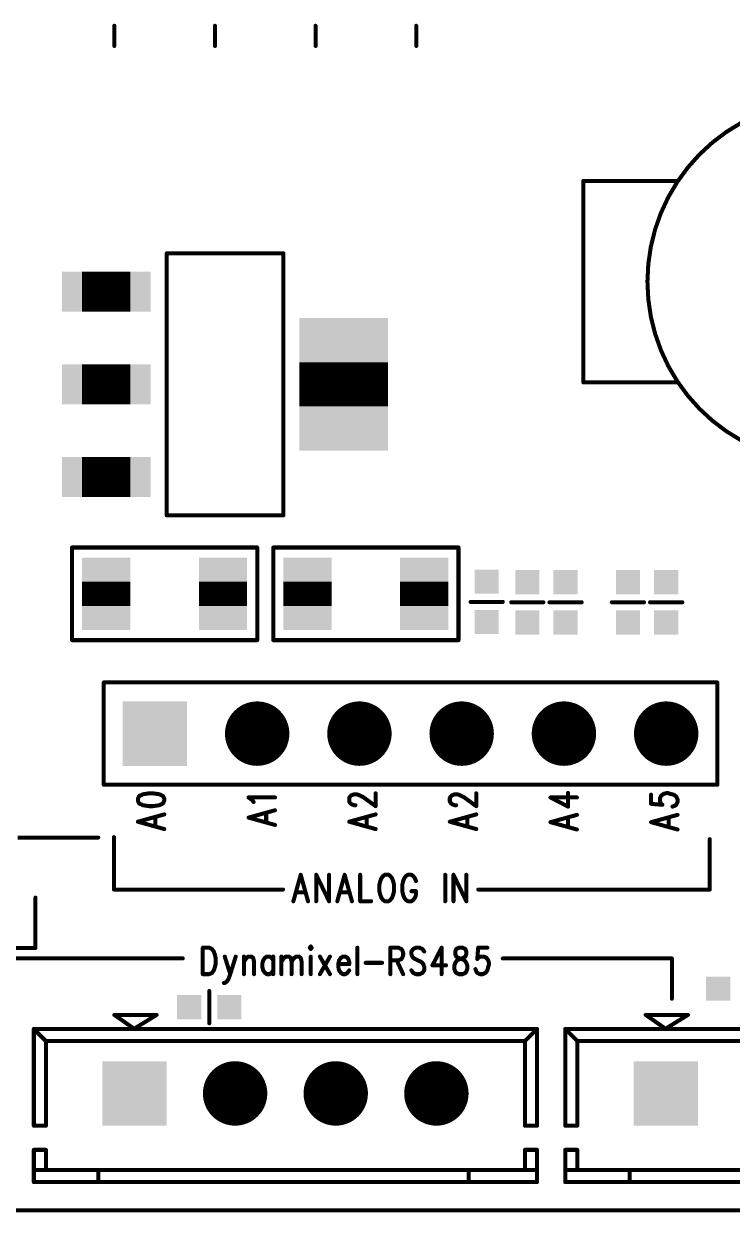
# Model space of a CAD drawing. Extents: x 97 to 206, y 100 to 175.
# Drawn here: x 170.4 to 188, y 99.95 to 129.45 of the extents above; entities that cross this region are included whole.
import ezdxf

# ---------------------------------------------------------------- set-up
doc = ezdxf.new("R2010")
doc.units = 0
doc.layers.get('0').update_dxf_attribs({"linetype": 'CONTINUOUS'})
doc.layers.add('MASK-TOP_PHO', color=10, linetype='CONTINUOUS')
doc.layers.add('SILK-TOP_PHO', color=9, linetype='CONTINUOUS')

# ---------------------------------------------------------------- blocks, each defined once
blk = doc.blocks.new('ROUND_1')
at = {"const_width": 0.050038}
blk.add_lwpolyline([(-0.025018, 0, 1), (0.025018, 0, 1)], format="xyb", close=True, dxfattribs=at)
blk = doc.blocks.new('SQUARE_170')
blk.add_solid([(0.799972, 0.799972), (0.799972, -0.799972), (-0.799972, 0.799972), (-0.799972, -0.799972)])
blk = doc.blocks.new('ROUND_171')
at = {"const_width": 0.799972}
blk.add_lwpolyline([(-0.399986, 0, 1), (0.399986, 0, 1)], format="xyb", close=True, dxfattribs=at)
blk = doc.blocks.new('SQUARE_191')
blk.add_solid([(0.299974, 0.299974), (0.299974, -0.299974), (-0.299974, 0.299974), (-0.299974, -0.299974)])
blk = doc.blocks.new('SQUARE_33')
blk.add_solid([(0.499998, 0.499998), (0.499998, -0.499998), (-0.499998, 0.499998), (-0.499998, -0.499998)])
blk = doc.blocks.new('SQUARE_48')
blk.add_solid([(0.599948, 0.599948), (0.599948, -0.599948), (-0.599948, 0.599948), (-0.599948, -0.599948)])
blk = doc.blocks.new('SQUARE_198')
blk.add_solid([(1.099946, 1.099946), (1.099946, -1.099946), (-1.099946, 1.099946), (-1.099946, -1.099946)])

msp = doc.modelspace()

# ---------------------------------------------------------------- linework, layer by layer
at = {"layer": 'MASK-TOP_PHO'}
for points, const_width in [([(173.049946, 122.80011), (171.85005, 122.80011)], 0.999996), ([(178.34991, 119.949976), (178.34991, 121.05005)], 2.199892), ([(173.049946, 120.499886), (171.85005, 120.499886)], 0.999996), ([(173.049946, 118.199916), (171.85005, 118.199916)], 0.999996), ([(172.449998, 115.000024), (172.449998, 115.599972)], 1.199896), ([(175.349916, 115.000024), (175.349916, 115.599972)], 1.199896), ([(177.449988, 115.599972), (177.449988, 115.000024)], 1.199896), ([(180.349906, 115.599972), (180.349906, 115.000024)], 1.199896), ([(203.000102, 100.000054), (102.00005, 100.000054)], 0.100076)]:
    msp.add_lwpolyline(points, dxfattribs=dict(at, const_width=const_width))
at = {"layer": 'SILK-TOP_PHO', "const_width": 0.100076}
for points in [[(172.649896, 128.89992), (172.649896, 129.400046)], [(175.150018, 128.89992), (175.150018, 129.400046)], [(177.649886, 128.89992), (177.649886, 129.400046)], [(180.150008, 128.89992), (180.150008, 129.400046)], [(184.300114, 120.549924), (184.300114, 125.549914)], [(184.300114, 125.549914), (186.650122, 125.549914)], [(176.85004, 123.75007), (173.950122, 123.75007)], [(173.950122, 123.75007), (173.950122, 117.249956)], [(176.85004, 117.249956), (176.85004, 123.75007)], [(186.650122, 120.549924), (184.300114, 120.549924)], [(173.950122, 117.249956), (176.85004, 117.249956)], [(176.200054, 116.45011), (171.600114, 116.45011)], [(171.600114, 116.45011), (171.600114, 114.149886)], [(176.200054, 114.149886), (176.200054, 116.45011)], [(178.900074, 116.45011), (176.600104, 116.45011)], [(176.600104, 116.45011), (176.600104, 114.149886)], [(181.200044, 116.45011), (178.900074, 116.45011)], [(181.200044, 114.149886), (181.200044, 116.45011)], [(182.300118, 115.1001), (181.500018, 115.1001)], [(182.508906, 115.08994), (183.308752, 115.08994)], [(183.458866, 115.08994), (184.258712, 115.08994)], [(185.008774, 115.08994), (185.808874, 115.08994)], [(185.958734, 115.08994), (186.758834, 115.08994)], [(171.600114, 114.149886), (173.900084, 114.149886)], [(173.900084, 114.149886), (176.200054, 114.149886)], [(176.600104, 114.149886), (181.200044, 114.149886)], [(172.388784, 113.09985), (176.198784, 113.09985)], [(172.388784, 110.55985), (172.388784, 113.09985)], [(176.198784, 113.09985), (187.628784, 113.09985)], [(187.628784, 113.09985), (187.628784, 110.55985)], [(187.628784, 110.55985), (172.388784, 110.55985)], [(173.359318, 110.3249), (173.265592, 110.279434)], [(173.515528, 110.34776), (173.359318, 110.3249)], [(173.609254, 110.34776), (173.515528, 110.34776)], [(173.765718, 110.3249), (173.609254, 110.34776)], [(173.859444, 110.279434), (173.765718, 110.3249)], [(178.515518, 110.279434), (178.54676, 110.302294)], [(178.54676, 110.302294), (178.609498, 110.3249)], [(178.609498, 110.3249), (178.671982, 110.3249)], [(178.671982, 110.3249), (178.734466, 110.302294)], [(178.734466, 110.302294), (178.828192, 110.256828)], [(179.140612, 110.029498), (179.140612, 110.34776)], [(181.01564, 110.279434), (181.046882, 110.302294)], [(181.046882, 110.302294), (181.109366, 110.3249)], [(181.109366, 110.3249), (181.17185, 110.3249)], [(181.17185, 110.3249), (181.234334, 110.302294)], [(181.234334, 110.302294), (181.32806, 110.256828)], [(181.640734, 110.029498), (181.640734, 110.34776)], [(183.921908, 110.018068), (183.921908, 110.35919)], [(185.984388, 110.313724), (185.984388, 110.086394)], [(186.203082, 110.222792), (186.234324, 110.290864)], [(186.234324, 110.290864), (186.296808, 110.33633)], [(186.296808, 110.33633), (186.390534, 110.35919)], [(186.390534, 110.35919), (186.453018, 110.33633)], [(186.453018, 110.33633), (186.546998, 110.313724)], [(186.546998, 110.313724), (186.609482, 110.268258)], [(173.265592, 110.279434), (173.23435, 110.211362)], [(173.23435, 110.211362), (173.23435, 110.165896)], [(173.23435, 110.165896), (173.265592, 110.097824)], [(173.265592, 110.097824), (173.359318, 110.052358)], [(173.359318, 110.052358), (173.515528, 110.029498)], [(173.515528, 110.029498), (173.609254, 110.029498)], [(173.609254, 110.029498), (173.765718, 110.052358)], [(173.765718, 110.052358), (173.859444, 110.097824)], [(173.890686, 110.211362), (173.859444, 110.279434)], [(173.859444, 110.097824), (173.890686, 110.165896)], [(173.890686, 110.165896), (173.890686, 110.211362)], [(176.078134, 110.177326), (175.984408, 110.245398)], [(175.984408, 110.245398), (176.640744, 110.245398)], [(176.109376, 110.13186), (176.078134, 110.177326)], [(178.484276, 110.233968), (178.515518, 110.279434)], [(178.484276, 110.14329), (178.484276, 110.233968)], [(178.515518, 110.097824), (178.484276, 110.14329)], [(178.54676, 110.074964), (178.515518, 110.097824)], [(178.609498, 110.052358), (178.54676, 110.074964)], [(178.64074, 110.052358), (178.609498, 110.052358)], [(178.828192, 110.256828), (179.140612, 110.029498)], [(180.984398, 110.233968), (181.01564, 110.279434)], [(180.984398, 110.14329), (180.984398, 110.233968)], [(181.01564, 110.097824), (180.984398, 110.14329)], [(181.046882, 110.074964), (181.01564, 110.097824)], [(181.109366, 110.052358), (181.046882, 110.074964)], [(181.140608, 110.052358), (181.109366, 110.052358)], [(181.32806, 110.256828), (181.640734, 110.029498)], [(183.484266, 110.245398), (183.921908, 110.018068)], [(183.484266, 110.245398), (184.140602, 110.245398)], [(185.984388, 110.086394), (186.265566, 110.063534)], [(186.203082, 110.154466), (186.203082, 110.222792)], [(186.234324, 110.086394), (186.203082, 110.154466)], [(186.265566, 110.063534), (186.234324, 110.086394)], [(186.57824, 110.040928), (186.515502, 110.018068)], [(186.609482, 110.063534), (186.57824, 110.040928)], [(186.609482, 110.268258), (186.640724, 110.199932)], [(186.640724, 110.13186), (186.609482, 110.063534)], [(186.640724, 110.199932), (186.640724, 110.13186)], [(173.23435, 109.643164), (173.890686, 109.825028)], [(173.671992, 109.529626), (173.671992, 109.756702)], [(175.984408, 109.745526), (176.640744, 109.92739)], [(175.984408, 109.745526), (176.640744, 109.563662)], [(176.421796, 109.631734), (176.421796, 109.859064)], [(178.484276, 109.643164), (179.140612, 109.825028)], [(178.921918, 109.529626), (178.921918, 109.756702)], [(180.984398, 109.643164), (181.640734, 109.825028)], [(181.421786, 109.529626), (181.421786, 109.756702)], [(183.484266, 109.631734), (184.140602, 109.813598)], [(183.921908, 109.518196), (183.921908, 109.745526)], [(185.984388, 109.631734), (186.640724, 109.813598)], [(186.421776, 109.518196), (186.421776, 109.745526)], [(173.23435, 109.643164), (173.890686, 109.4613)], [(178.484276, 109.643164), (179.140612, 109.4613)], [(180.984398, 109.643164), (181.640734, 109.4613)], [(183.484266, 109.631734), (184.140602, 109.450124)], [(185.984388, 109.631734), (186.640724, 109.450124)], [(170.250104, 109.249972), (172.2501, 109.249972)], [(172.64126, 107.96016), (172.64126, 109.260132)], [(187.441078, 109.210094), (187.441078, 107.96016)], [(177.279808, 108.325666), (177.097944, 107.669584)], [(177.279808, 108.325666), (177.461672, 107.669584)], [(177.666142, 108.325666), (177.666142, 107.669584)], [(177.666142, 108.325666), (177.984404, 107.669584)], [(177.984404, 108.325666), (177.984404, 107.669584)], [(178.370738, 108.325666), (178.188874, 107.669584)], [(178.370738, 108.325666), (178.552602, 107.669584)], [(178.757072, 108.325666), (178.757072, 107.669584)], [(179.279804, 108.23194), (179.257198, 108.169456)], [(179.32527, 108.294424), (179.279804, 108.23194)], [(179.370736, 108.325666), (179.32527, 108.294424)], [(179.461668, 108.325666), (179.370736, 108.325666)], [(179.507134, 108.294424), (179.461668, 108.325666)], [(179.5526, 108.23194), (179.507134, 108.294424)], [(179.575206, 108.169456), (179.5526, 108.23194)], [(179.848002, 108.23194), (179.825396, 108.169456)], [(179.893468, 108.294424), (179.848002, 108.23194)], [(179.938934, 108.325666), (179.893468, 108.294424)], [(180.029866, 108.325666), (179.938934, 108.325666)], [(180.075332, 108.294424), (180.029866, 108.325666)], [(180.120798, 108.23194), (180.075332, 108.294424)], [(180.143404, 108.169456), (180.120798, 108.23194)], [(180.87086, 108.325666), (180.87086, 107.669584)], [(181.07533, 108.325666), (181.07533, 107.669584)], [(181.07533, 108.325666), (181.393592, 107.669584)], [(181.393592, 108.325666), (181.393592, 107.669584)], [(176.84115, 107.96016), (172.64126, 107.96016)], [(179.257198, 108.169456), (179.234338, 108.07573)], [(179.234338, 108.07573), (179.234338, 107.91952)], [(179.598066, 108.07573), (179.575206, 108.169456)], [(179.598066, 107.91952), (179.598066, 108.07573)], [(179.825396, 108.169456), (179.802536, 108.07573)], [(179.802536, 108.07573), (179.802536, 107.91952)], [(187.441078, 107.96016), (181.69128, 107.96016)], [(170.691302, 107.760008), (170.691302, 106.510074)], [(177.16627, 107.888278), (177.393346, 107.888278)], [(178.2572, 107.888278), (178.484276, 107.888278)], [(178.757072, 107.669584), (179.029868, 107.669584)], [(179.234338, 107.91952), (179.257198, 107.825794)], [(179.257198, 107.825794), (179.279804, 107.76331)], [(179.279804, 107.76331), (179.32527, 107.700826)], [(179.32527, 107.700826), (179.370736, 107.669584)], [(179.370736, 107.669584), (179.461668, 107.669584)], [(179.461668, 107.669584), (179.507134, 107.700826)], [(179.507134, 107.700826), (179.5526, 107.76331)], [(179.5526, 107.76331), (179.575206, 107.825794)], [(179.575206, 107.825794), (179.598066, 107.91952)], [(179.802536, 107.91952), (179.825396, 107.825794)], [(179.825396, 107.825794), (179.848002, 107.76331)], [(179.848002, 107.76331), (179.893468, 107.700826)], [(179.893468, 107.700826), (179.938934, 107.669584)], [(179.938934, 107.669584), (180.029866, 107.669584)], [(180.029866, 107.91952), (180.143404, 107.91952)], [(180.029866, 107.669584), (180.075332, 107.700826)], [(180.075332, 107.700826), (180.120798, 107.76331)], [(180.120798, 107.76331), (180.143404, 107.825794)], [(180.143404, 107.825794), (180.143404, 107.91952)], [(170.691302, 106.510074), (163.250118, 106.510074)], [(174.847758, 106.515662), (174.847758, 105.859326)], [(174.847758, 106.515662), (175.006762, 106.515662)], [(175.006762, 106.515662), (175.075088, 106.48442)], [(175.075088, 106.48442), (175.120554, 106.421936)], [(177.52949, 106.546904), (177.506884, 106.515662)], [(177.506884, 106.515662), (177.52949, 106.48442)], [(177.55235, 106.515662), (177.52949, 106.546904)], [(177.52949, 106.48442), (177.55235, 106.515662)], [(178.688746, 106.515662), (178.688746, 105.859326)], [(179.50688, 106.515662), (179.50688, 105.859326)], [(179.50688, 106.515662), (179.71135, 106.515662)], [(179.71135, 106.515662), (179.779422, 106.48442)], [(179.779422, 106.48442), (179.802282, 106.453178)], [(179.802282, 106.453178), (179.824888, 106.390694)], [(180.075078, 106.48442), (180.029612, 106.421936)], [(180.14315, 106.515662), (180.075078, 106.48442)], [(180.234082, 106.515662), (180.14315, 106.515662)], [(180.302154, 106.48442), (180.234082, 106.515662)], [(180.34762, 106.421936), (180.302154, 106.48442)], [(180.77942, 106.515662), (180.552344, 106.07802)], [(180.77942, 106.515662), (180.77942, 105.859326)], [(181.143148, 106.48442), (181.120542, 106.421936)], [(181.211474, 106.515662), (181.143148, 106.48442)], [(181.302152, 106.515662), (181.211474, 106.515662)], [(181.370478, 106.48442), (181.302152, 106.515662)], [(181.393084, 106.421936), (181.370478, 106.48442)], [(181.68874, 106.515662), (181.66588, 106.234484)], [(181.915816, 106.515662), (181.68874, 106.515662)], [(163.999926, 106.249978), (174.349918, 106.249978)], [(175.120554, 106.421936), (175.14316, 106.359452)], [(175.14316, 106.359452), (175.16602, 106.265726)], [(175.16602, 106.265726), (175.16602, 106.109262)], [(175.393096, 106.296968), (175.529494, 105.859326)], [(175.665892, 106.296968), (175.529494, 105.859326)], [(175.870362, 106.296968), (175.870362, 105.859326)], [(175.870362, 106.172), (175.938688, 106.265726)], [(175.938688, 106.265726), (175.984154, 106.296968)], [(175.984154, 106.296968), (176.052226, 106.296968)], [(176.052226, 106.296968), (176.097692, 106.265726)], [(176.097692, 106.265726), (176.120552, 106.172)], [(176.120552, 106.172), (176.120552, 105.859326)], [(176.347628, 106.203242), (176.325022, 106.109262)], [(176.393094, 106.265726), (176.347628, 106.203242)], [(176.43856, 106.296968), (176.393094, 106.265726)], [(176.506886, 106.296968), (176.43856, 106.296968)], [(176.552352, 106.265726), (176.506886, 106.296968)], [(176.597818, 106.203242), (176.552352, 106.265726)], [(176.597818, 106.296968), (176.597818, 105.859326)], [(176.802288, 106.296968), (176.802288, 105.859326)], [(176.802288, 106.172), (176.87036, 106.265726)], [(176.87036, 106.265726), (176.915826, 106.296968)], [(176.915826, 106.296968), (176.984152, 106.296968)], [(176.984152, 106.296968), (177.029618, 106.265726)], [(177.029618, 106.265726), (177.052224, 106.172)], [(177.052224, 106.172), (177.12055, 106.265726)], [(177.052224, 106.172), (177.052224, 105.859326)], [(177.12055, 106.265726), (177.166016, 106.296968)], [(177.166016, 106.296968), (177.234088, 106.296968)], [(177.234088, 106.296968), (177.279554, 106.265726)], [(177.279554, 106.265726), (177.30216, 106.172)], [(177.30216, 106.172), (177.30216, 105.859326)], [(177.52949, 106.296968), (177.52949, 105.859326)], [(177.75682, 106.296968), (178.006756, 105.859326)], [(178.006756, 106.296968), (177.75682, 105.859326)], [(178.234086, 106.203242), (178.21148, 106.109262)], [(178.279552, 106.265726), (178.234086, 106.203242)], [(178.325018, 106.296968), (178.279552, 106.265726)], [(178.39309, 106.296968), (178.325018, 106.296968)], [(178.438556, 106.265726), (178.39309, 106.296968)], [(178.461416, 106.234484), (178.438556, 106.265726)], [(178.484022, 106.172), (178.461416, 106.234484)], [(178.484022, 106.109262), (178.484022, 106.172)], [(179.71135, 106.203242), (179.50688, 106.203242)], [(179.665884, 106.203242), (179.824888, 105.859326)], [(179.779422, 106.234484), (179.71135, 106.203242)], [(179.802282, 106.265726), (179.779422, 106.234484)], [(179.824888, 106.32821), (179.802282, 106.265726)], [(179.824888, 106.390694), (179.824888, 106.32821)], [(180.029612, 106.421936), (180.029612, 106.359452)], [(180.029612, 106.359452), (180.052218, 106.296968)], [(180.052218, 106.296968), (180.075078, 106.265726)], [(180.075078, 106.265726), (180.120544, 106.234484)], [(180.120544, 106.234484), (180.256942, 106.172)], [(180.256942, 106.172), (180.302154, 106.140504)], [(181.120542, 106.421936), (181.120542, 106.359452)], [(181.120542, 106.359452), (181.143148, 106.296968)], [(181.120542, 106.140504), (181.166008, 106.203242)], [(181.143148, 106.296968), (181.188614, 106.265726)], [(181.166008, 106.203242), (181.23408, 106.234484)], [(181.188614, 106.265726), (181.279546, 106.234484)], [(181.23408, 106.234484), (181.325012, 106.265726)], [(181.279546, 106.234484), (181.347618, 106.203242)], [(181.325012, 106.265726), (181.370478, 106.296968)], [(181.347618, 106.203242), (181.393084, 106.140504)], [(181.370478, 106.296968), (181.393084, 106.359452)], [(181.393084, 106.359452), (181.393084, 106.421936)], [(181.66588, 106.234484), (181.68874, 106.265726)], [(181.68874, 106.265726), (181.756812, 106.296968)], [(181.756812, 106.296968), (181.824884, 106.296968)], [(181.824884, 106.296968), (181.89321, 106.265726)], [(181.89321, 106.265726), (181.938676, 106.203242)], [(181.938676, 106.203242), (181.961282, 106.109262)], [(182.300118, 106.249978), (186.500008, 106.249978)], [(186.500008, 106.249978), (186.500008, 105.24998)], [(175.006762, 105.859326), (174.847758, 105.859326)], [(175.075088, 105.890568), (175.006762, 105.859326)], [(175.120554, 105.953052), (175.075088, 105.890568)], [(175.14316, 106.015536), (175.120554, 105.953052)], [(175.16602, 106.109262), (175.14316, 106.015536)], [(175.529494, 105.859326), (175.484028, 105.734358)], [(176.325022, 106.109262), (176.325022, 106.046778)], [(176.325022, 106.046778), (176.347628, 105.953052)], [(176.347628, 105.953052), (176.393094, 105.890568)], [(176.393094, 105.890568), (176.43856, 105.859326)], [(176.43856, 105.859326), (176.506886, 105.859326)], [(176.506886, 105.859326), (176.552352, 105.890568)], [(176.552352, 105.890568), (176.597818, 105.953052)], [(178.21148, 106.109262), (178.484022, 106.109262)], [(178.21148, 106.109262), (178.21148, 106.046778)], [(178.21148, 106.046778), (178.234086, 105.953052)], [(178.234086, 105.953052), (178.279552, 105.890568)], [(178.279552, 105.890568), (178.325018, 105.859326)], [(178.325018, 105.859326), (178.39309, 105.859326)], [(178.39309, 105.859326), (178.438556, 105.890568)], [(178.438556, 105.890568), (178.484022, 105.953052)], [(178.893216, 106.140504), (179.302156, 106.140504)], [(180.075078, 105.890568), (180.029612, 105.953052)], [(180.14315, 105.859326), (180.075078, 105.890568)], [(180.234082, 105.859326), (180.14315, 105.859326)], [(180.302154, 105.890568), (180.234082, 105.859326)], [(180.302154, 106.140504), (180.325014, 106.109262)], [(180.34762, 105.953052), (180.302154, 105.890568)], [(180.325014, 106.109262), (180.34762, 106.046778)], [(180.34762, 106.046778), (180.34762, 105.953052)], [(180.552344, 106.07802), (180.893212, 106.07802)], [(181.097682, 106.07802), (181.120542, 106.140504)], [(181.097682, 105.984294), (181.097682, 106.07802)], [(181.120542, 105.92181), (181.097682, 105.984294)], [(181.143148, 105.890568), (181.120542, 105.92181)], [(181.211474, 105.859326), (181.143148, 105.890568)], [(181.302152, 105.859326), (181.211474, 105.859326)], [(181.370478, 105.890568), (181.302152, 105.859326)], [(181.393084, 105.92181), (181.370478, 105.890568)], [(181.393084, 106.140504), (181.415944, 106.07802)], [(181.415944, 105.984294), (181.393084, 105.92181)], [(181.415944, 106.07802), (181.415944, 105.984294)], [(181.643274, 105.92181), (181.620414, 105.984294)], [(181.66588, 105.890568), (181.643274, 105.92181)], [(181.734206, 105.859326), (181.66588, 105.890568)], [(181.802278, 105.859326), (181.734206, 105.859326)], [(181.87035, 105.890568), (181.802278, 105.859326)], [(181.915816, 105.953052), (181.87035, 105.890568)], [(181.938676, 106.046778), (181.915816, 105.953052)], [(181.961282, 106.109262), (181.938676, 106.046778)], [(175.393096, 105.640632), (175.37049, 105.640632)], [(175.438562, 105.671874), (175.393096, 105.640632)], [(175.484028, 105.734358), (175.438562, 105.671874)], [(175.008794, 104.639872), (175.008794, 105.439972)], [(173.150022, 104.498648), (172.65015, 104.84866)], [(172.65015, 104.84866), (173.700186, 104.84866)], [(173.700186, 104.84866), (173.175168, 104.52354)], [(186.350148, 104.498648), (185.850022, 104.84866)], [(185.850022, 104.84866), (186.900058, 104.84866)], [(186.900058, 104.84866), (186.37504, 104.52354)], [(183.150002, 104.498648), (170.650154, 104.498648)], [(170.650154, 104.498648), (170.650154, 102.098602)], [(170.950128, 104.198674), (170.650154, 104.498648)], [(183.150002, 104.498648), (182.850028, 104.198674)], [(183.150002, 102.098602), (183.150002, 104.498648)], [(196.350128, 104.498648), (183.850026, 104.498648)], [(183.850026, 104.498648), (183.850026, 102.098602)], [(184.15, 104.198674), (183.850026, 104.498648)], [(170.950128, 102.098602), (170.950128, 104.198674)], [(182.850028, 104.198674), (170.950128, 104.198674)], [(182.850028, 104.198674), (182.850028, 102.098602)], [(184.15, 102.098602), (184.15, 104.198674)], [(196.050154, 104.198674), (184.15, 104.198674)], [(170.650154, 102.098602), (170.950128, 102.098602)], [(182.850028, 102.098602), (183.150002, 102.098602)], [(183.850026, 102.098602), (184.15, 102.098602)], [(170.650154, 100.998528), (170.650154, 101.498654)], [(170.650154, 101.498654), (170.950128, 101.498654)], [(170.950128, 101.498654), (170.950128, 100.998528)], [(182.850028, 100.998528), (182.850028, 101.498654)], [(182.850028, 101.498654), (183.150002, 101.498654)], [(183.150002, 101.498654), (183.150002, 100.998528)], [(183.850026, 100.998528), (183.850026, 101.498654)], [(183.850026, 101.498654), (184.15, 101.498654)], [(184.15, 101.498654), (184.15, 100.998528)], [(170.650154, 100.698554), (170.650154, 100.998528)], [(170.650154, 100.998528), (170.950128, 100.998528)], [(170.950128, 100.998528), (183.150002, 100.998528)], [(172.2501, 100.698554), (172.2501, 100.998528)], [(181.44998, 100.698554), (181.44998, 100.998528)], [(183.150002, 100.998528), (183.150002, 100.698554)], [(183.850026, 100.698554), (183.850026, 100.998528)], [(183.850026, 100.998528), (184.15, 100.998528)], [(184.15, 100.998528), (196.350128, 100.998528)], [(185.449972, 100.698554), (185.449972, 100.998528)], [(173.150022, 100.698554), (170.650154, 100.698554)], [(183.150002, 100.698554), (173.150022, 100.698554)], [(186.350148, 100.698554), (183.850026, 100.698554)], [(196.350128, 100.698554), (186.350148, 100.698554)], [(203.000102, 100.000054), (102.00005, 100.000054)]]:
    msp.add_lwpolyline(points, dxfattribs=at)
msp.add_lwpolyline([(189.450218, 127.450088, 0.8083734), (189.450218, 118.650004)], format="xyb", dxfattribs=at)

# ---------------------------------------------------------------- block references
at = {"layer": 'MASK-TOP_PHO'}
for name, p in [('SQUARE_33', (171.85005, 122.80011)), ('SQUARE_33', (173.049946, 122.80011)), ('SQUARE_198', (178.34991, 121.05005)), ('SQUARE_33', (171.85005, 120.499886)), ('SQUARE_33', (173.049946, 120.499886)), ('SQUARE_198', (178.34991, 119.949976)), ('SQUARE_33', (171.85005, 118.199916)), ('SQUARE_33', (173.049946, 118.199916)), ('SQUARE_48', (172.449998, 115.599972)), ('SQUARE_48', (175.349916, 115.599972)), ('SQUARE_48', (177.449988, 115.599972)), ('SQUARE_48', (180.349906, 115.599972)), ('SQUARE_191', (181.900068, 115.599972)), ('SQUARE_191', (182.908702, 115.589812)), ('SQUARE_191', (183.858916, 115.589812)), ('SQUARE_191', (185.408824, 115.589812)), ('SQUARE_191', (186.358784, 115.589812)), ('SQUARE_48', (172.449998, 115.000024)), ('SQUARE_48', (175.349916, 115.000024)), ('SQUARE_48', (177.449988, 115.000024)), ('SQUARE_48', (180.349906, 115.000024)), ('SQUARE_191', (181.900068, 114.599974)), ('SQUARE_191', (182.908702, 114.589814)), ('SQUARE_191', (183.858916, 114.589814)), ('SQUARE_191', (185.408824, 114.589814)), ('SQUARE_191', (186.358784, 114.589814)), ('SQUARE_170', (173.658784, 111.82985)), ('ROUND_171', (176.198784, 111.82985)), ('ROUND_171', (178.738784, 111.82985)), ('ROUND_171', (181.278784, 111.82985)), ('ROUND_171', (183.818784, 111.82985)), ('ROUND_171', (186.358784, 111.82985)), ('SQUARE_191', (187.65012, 105.499916)), ('SQUARE_191', (174.508922, 105.039922)), ('SQUARE_191', (175.50892, 105.039922)), ('SQUARE_170', (173.150022, 102.898702)), ('ROUND_171', (175.650144, 102.898702)), ('ROUND_171', (178.150012, 102.898702)), ('ROUND_171', (180.650134, 102.898702)), ('SQUARE_170', (186.350148, 102.898702))]:
    msp.add_blockref(name, p, dxfattribs=at)
at = {"layer": 'SILK-TOP_PHO'}
for p in [(172.649896, 129.400046), (175.150018, 129.400046), (177.649886, 129.400046), (180.150008, 129.400046), (172.649896, 128.89992), (175.150018, 128.89992), (177.649886, 128.89992), (180.150008, 128.89992), (184.300114, 125.549914), (186.650122, 125.549914), (173.950122, 123.75007), (176.85004, 123.75007), (184.300114, 120.549924), (186.650122, 120.549924), (173.950122, 117.249956), (176.85004, 117.249956), (176.85004, 117.249956), (171.600114, 116.45011), (176.200054, 116.45011), (176.600104, 116.45011), (178.900074, 116.45011), (181.200044, 116.45011), (181.200044, 116.45011), (181.500018, 115.1001), (182.300118, 115.1001), (182.508906, 115.08994), (183.308752, 115.08994), (183.458866, 115.08994), (184.258712, 115.08994), (185.008774, 115.08994), (185.808874, 115.08994), (185.958734, 115.08994), (186.758834, 115.08994), (171.600114, 114.149886), (171.600114, 114.149886), (173.900084, 114.149886), (176.200054, 114.149886), (176.600104, 114.149886), (181.200044, 114.149886), (172.388784, 113.09985), (172.388784, 113.09985), (176.198784, 113.09985), (187.628784, 113.09985), (172.388784, 110.55985), (173.359318, 110.3249), (173.515528, 110.34776), (173.609254, 110.34776), (173.765718, 110.3249), (178.54676, 110.302294), (178.609498, 110.3249), (178.671982, 110.3249), (178.734466, 110.302294), (179.140612, 110.34776), (181.046882, 110.302294), (181.109366, 110.3249), (181.17185, 110.3249), (181.234334, 110.302294), (181.640734, 110.34776), (183.921908, 110.35919), (185.984388, 110.313724), (186.234324, 110.290864), (186.296808, 110.33633), (186.390534, 110.35919), (186.453018, 110.33633), (186.546998, 110.313724), (187.628784, 110.55985), (173.23435, 110.211362), (173.23435, 110.165896), (173.23435, 110.165896), (173.265592, 110.279434), (173.265592, 110.097824), (173.359318, 110.052358), (173.515528, 110.029498), (173.609254, 110.029498), (173.765718, 110.052358), (173.859444, 110.279434), (173.859444, 110.097824), (173.890686, 110.211362), (173.890686, 110.165896), (175.984408, 110.245398), (176.078134, 110.177326), (176.109376, 110.13186), (176.640744, 110.245398), (178.484276, 110.233968), (178.484276, 110.14329), (178.515518, 110.279434), (178.515518, 110.097824), (178.54676, 110.074964), (178.609498, 110.052358), (178.64074, 110.052358), (178.828192, 110.256828), (179.140612, 110.029498), (180.984398, 110.233968), (180.984398, 110.14329), (181.01564, 110.279434), (181.01564, 110.097824), (181.046882, 110.074964), (181.109366, 110.052358), (181.140608, 110.052358), (181.32806, 110.256828), (181.640734, 110.029498), (183.484266, 110.245398), (183.484266, 110.245398), (183.921908, 110.018068), (184.140602, 110.245398), (185.984388, 110.086394), (186.203082, 110.222792), (186.203082, 110.154466), (186.234324, 110.086394), (186.265566, 110.063534), (186.515502, 110.018068), (186.57824, 110.040928), (186.609482, 110.268258), (186.609482, 110.063534), (186.640724, 110.199932), (186.640724, 110.13186), (173.671992, 109.756702), (173.890686, 109.825028), (175.984408, 109.745526), (175.984408, 109.745526), (176.421796, 109.859064), (176.640744, 109.92739), (178.921918, 109.756702), (179.140612, 109.825028), (181.421786, 109.756702), (181.640734, 109.825028), (183.921908, 109.745526), (184.140602, 109.813598), (186.421776, 109.745526), (186.640724, 109.813598), (173.23435, 109.643164), (173.23435, 109.643164), (173.671992, 109.529626), (173.890686, 109.4613), (176.421796, 109.631734), (176.640744, 109.563662), (178.484276, 109.643164), (178.484276, 109.643164), (178.921918, 109.529626), (179.140612, 109.4613), (180.984398, 109.643164), (180.984398, 109.643164), (181.421786, 109.529626), (181.640734, 109.4613), (183.484266, 109.631734), (183.484266, 109.631734), (183.921908, 109.518196), (184.140602, 109.450124), (185.984388, 109.631734), (185.984388, 109.631734), (186.421776, 109.518196), (186.640724, 109.450124), (172.2501, 109.249972), (172.64126, 109.260132), (187.441078, 109.210094), (177.279808, 108.325666), (177.279808, 108.325666), (177.666142, 108.325666), (177.666142, 108.325666), (177.984404, 108.325666), (178.370738, 108.325666), (178.370738, 108.325666), (178.757072, 108.325666), (179.279804, 108.23194), (179.32527, 108.294424), (179.370736, 108.325666), (179.370736, 108.325666), (179.461668, 108.325666), (179.507134, 108.294424), (179.5526, 108.23194), (179.848002, 108.23194), (179.893468, 108.294424), (179.938934, 108.325666), (180.029866, 108.325666), (180.075332, 108.294424), (180.120798, 108.23194), (180.87086, 108.325666), (181.07533, 108.325666), (181.07533, 108.325666), (181.393592, 108.325666), (172.64126, 107.96016), (176.84115, 107.96016), (179.234338, 108.07573), (179.257198, 108.169456), (179.575206, 108.169456), (179.598066, 108.07573), (179.802536, 108.07573), (179.825396, 108.169456), (180.143404, 108.169456), (181.69128, 107.96016), (187.441078, 107.96016), (170.691302, 107.760008), (177.097944, 107.669584), (177.16627, 107.888278), (177.393346, 107.888278), (177.461672, 107.669584), (177.666142, 107.669584), (177.984404, 107.669584), (177.984404, 107.669584), (178.188874, 107.669584), (178.2572, 107.888278), (178.484276, 107.888278), (178.552602, 107.669584), (178.757072, 107.669584), (179.029868, 107.669584), (179.234338, 107.91952), (179.257198, 107.825794), (179.279804, 107.76331), (179.32527, 107.700826), (179.370736, 107.669584), (179.461668, 107.669584), (179.507134, 107.700826), (179.5526, 107.76331), (179.575206, 107.825794), (179.598066, 107.91952), (179.802536, 107.91952), (179.825396, 107.825794), (179.848002, 107.76331), (179.893468, 107.700826), (179.938934, 107.669584), (180.029866, 107.91952), (180.029866, 107.669584), (180.075332, 107.700826), (180.120798, 107.76331), (180.143404, 107.91952), (180.143404, 107.91952), (180.143404, 107.825794), (180.87086, 107.669584), (181.07533, 107.669584), (181.393592, 107.669584), (181.393592, 107.669584), (170.691302, 106.510074), (174.847758, 106.515662), (174.847758, 106.515662), (175.006762, 106.515662), (175.075088, 106.48442), (177.506884, 106.515662), (177.506884, 106.515662), (177.52949, 106.546904), (177.52949, 106.48442), (177.55235, 106.515662), (178.688746, 106.515662), (179.50688, 106.515662), (179.50688, 106.515662), (179.71135, 106.515662), (179.779422, 106.48442), (179.802282, 106.453178), (180.075078, 106.48442), (180.14315, 106.515662), (180.234082, 106.515662), (180.302154, 106.48442), (180.77942, 106.515662), (180.77942, 106.515662), (181.143148, 106.48442), (181.211474, 106.515662), (181.211474, 106.515662), (181.302152, 106.515662), (181.370478, 106.48442), (181.68874, 106.515662), (181.915816, 106.515662), (174.349918, 106.249978), (175.120554, 106.421936), (175.14316, 106.359452), (175.16602, 106.265726), (175.393096, 106.296968), (175.665892, 106.296968), (175.870362, 106.296968), (175.870362, 106.172), (175.938688, 106.265726), (175.984154, 106.296968), (176.052226, 106.296968), (176.097692, 106.265726), (176.120552, 106.172), (176.347628, 106.203242), (176.393094, 106.265726), (176.43856, 106.296968), (176.506886, 106.296968), (176.552352, 106.265726), (176.597818, 106.296968), (176.597818, 106.203242), (176.802288, 106.296968), (176.802288, 106.172), (176.87036, 106.265726), (176.915826, 106.296968), (176.984152, 106.296968), (177.029618, 106.265726), (177.052224, 106.172), (177.052224, 106.172), (177.12055, 106.265726), (177.166016, 106.296968), (177.234088, 106.296968), (177.279554, 106.265726), (177.30216, 106.172), (177.52949, 106.296968), (177.75682, 106.296968), (178.006756, 106.296968), (178.234086, 106.203242), (178.279552, 106.265726), (178.325018, 106.296968), (178.39309, 106.296968), (178.438556, 106.265726), (178.461416, 106.234484), (178.484022, 106.172), (179.50688, 106.203242), (179.665884, 106.203242), (179.71135, 106.203242), (179.779422, 106.234484), (179.802282, 106.265726), (179.824888, 106.390694), (179.824888, 106.32821), (180.029612, 106.421936), (180.029612, 106.359452), (180.052218, 106.296968), (180.075078, 106.265726), (180.120544, 106.234484), (180.256942, 106.172), (180.34762, 106.421936), (181.120542, 106.421936), (181.120542, 106.359452), (181.143148, 106.296968), (181.166008, 106.203242), (181.188614, 106.265726), (181.23408, 106.234484), (181.279546, 106.234484), (181.325012, 106.265726), (181.347618, 106.203242), (181.370478, 106.296968), (181.393084, 106.421936), (181.393084, 106.359452), (181.66588, 106.234484), (181.68874, 106.265726), (181.756812, 106.296968), (181.824884, 106.296968), (181.89321, 106.265726), (181.938676, 106.203242), (182.300118, 106.249978), (186.500008, 106.249978), (174.847758, 105.859326), (174.847758, 105.859326), (175.006762, 105.859326), (175.075088, 105.890568), (175.120554, 105.953052), (175.14316, 106.015536), (175.16602, 106.109262), (175.529494, 105.859326), (175.529494, 105.859326), (175.870362, 105.859326), (176.120552, 105.859326), (176.325022, 106.109262), (176.325022, 106.046778), (176.347628, 105.953052), (176.393094, 105.890568), (176.43856, 105.859326), (176.506886, 105.859326), (176.552352, 105.890568), (176.597818, 105.953052), (176.597818, 105.859326), (176.802288, 105.859326), (177.052224, 105.859326), (177.30216, 105.859326), (177.52949, 105.859326), (177.75682, 105.859326), (178.006756, 105.859326), (178.21148, 106.109262), (178.21148, 106.109262), (178.21148, 106.046778), (178.234086, 105.953052), (178.279552, 105.890568), (178.325018, 105.859326), (178.39309, 105.859326), (178.438556, 105.890568), (178.484022, 106.109262), (178.484022, 105.953052), (178.688746, 105.859326), (178.893216, 106.140504), (179.302156, 106.140504), (179.50688, 105.859326), (179.824888, 105.859326), (180.029612, 105.953052), (180.075078, 105.890568), (180.14315, 105.859326), (180.234082, 105.859326), (180.302154, 106.140504), (180.302154, 105.890568), (180.325014, 106.109262), (180.34762, 106.046778), (180.34762, 105.953052), (180.552344, 106.07802), (180.77942, 105.859326), (180.893212, 106.07802), (181.097682, 106.07802), (181.097682, 105.984294), (181.120542, 106.140504), (181.120542, 105.92181), (181.143148, 105.890568), (181.211474, 105.859326), (181.302152, 105.859326), (181.370478, 105.890568), (181.393084, 106.140504), (181.393084, 105.92181), (181.415944, 106.07802), (181.415944, 105.984294), (181.620414, 105.984294), (181.643274, 105.92181), (181.66588, 105.890568), (181.734206, 105.859326), (181.802278, 105.859326), (181.87035, 105.890568), (181.915816, 105.953052), (181.938676, 106.046778), (181.961282, 106.109262), (175.37049, 105.640632), (175.393096, 105.640632), (175.438562, 105.671874), (175.484028, 105.734358), (175.008794, 105.439972), (186.500008, 105.24998), (172.65015, 104.84866), (173.700186, 104.84866), (185.850022, 104.84866), (186.900058, 104.84866), (170.650154, 104.498648), (170.650154, 104.498648), (173.150022, 104.498648), (173.175168, 104.52354), (175.008794, 104.639872), (183.150002, 104.498648), (183.150002, 104.498648), (183.850026, 104.498648), (183.850026, 104.498648), (186.350148, 104.498648), (186.37504, 104.52354), (170.950128, 104.198674), (170.950128, 104.198674), (182.850028, 104.198674), (182.850028, 104.198674), (184.15, 104.198674), (184.15, 104.198674), (170.650154, 102.098602), (170.950128, 102.098602), (182.850028, 102.098602), (183.150002, 102.098602), (183.850026, 102.098602), (184.15, 102.098602), (170.650154, 101.498654), (170.950128, 101.498654), (182.850028, 101.498654), (183.150002, 101.498654), (183.850026, 101.498654), (184.15, 101.498654), (170.650154, 100.998528), (170.650154, 100.998528), (170.950128, 100.998528), (170.950128, 100.998528), (172.2501, 100.998528), (181.44998, 100.998528), (182.850028, 100.998528), (183.150002, 100.998528), (183.150002, 100.998528), (183.850026, 100.998528), (183.850026, 100.998528), (184.15, 100.998528), (184.15, 100.998528), (185.449972, 100.998528), (170.650154, 100.698554), (172.2501, 100.698554), (173.150022, 100.698554), (181.44998, 100.698554), (183.150002, 100.698554), (183.850026, 100.698554), (185.449972, 100.698554), (186.350148, 100.698554)]:
    msp.add_blockref('ROUND_1', p, dxfattribs=at)

doc.saveas('drawing.dxf')
